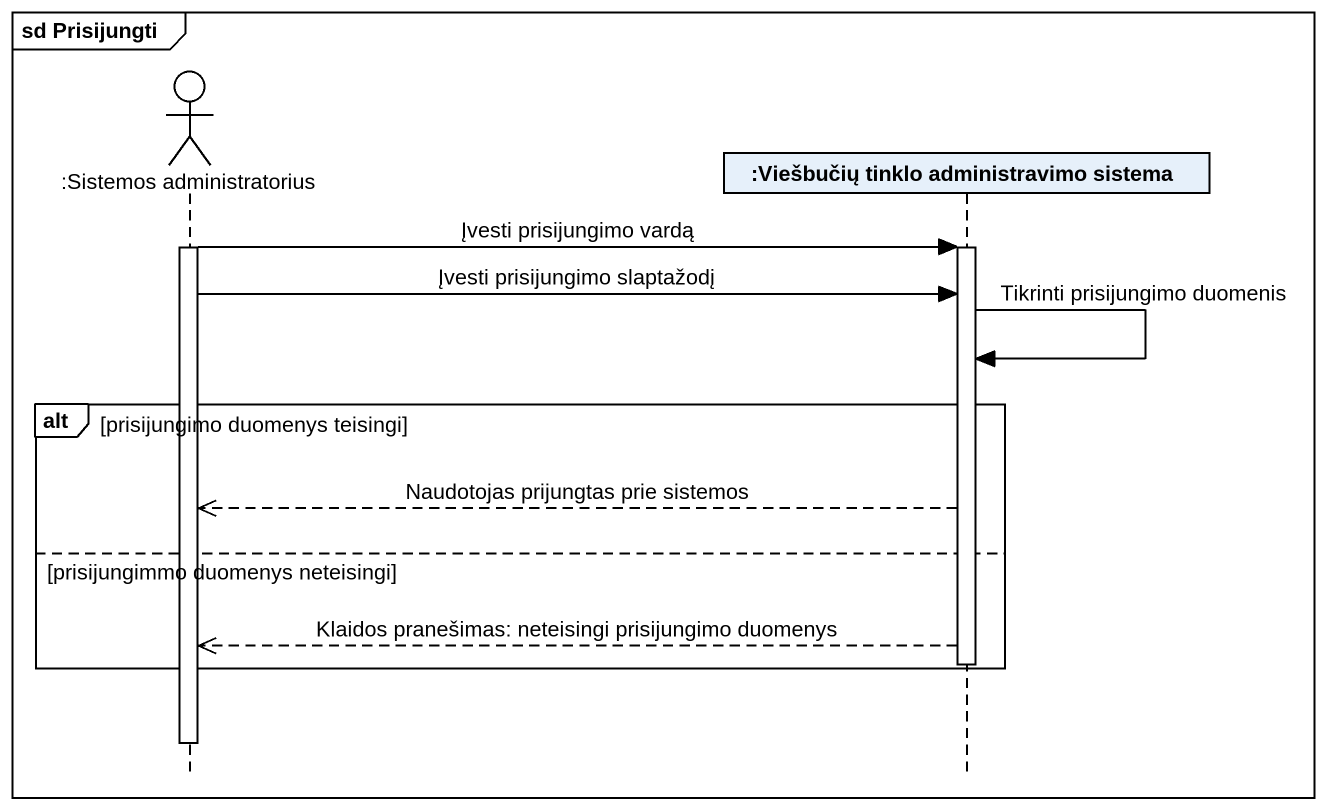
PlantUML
@startuml
mainframe sd Prisijungti
hide footbox
actor ":Sistemos administratorius" as Sistemos_administratorius
participant ":Viešbučių tinklo administravimo sistema" as Viešbučių_tinklo

activate Sistemos_administratorius
Sistemos_administratorius -> Viešbučių_tinklo : Įvesti prisijungimo vardą
activate Viešbučių_tinklo
Sistemos_administratorius -> Viešbučių_tinklo : Įvesti prisijungimo slaptažodį
Viešbučių_tinklo -> Viešbučių_tinklo : Tikrinti prisijungimo duomenis
alt prisijungimo duomenys teisingi
  Viešbučių_tinklo -->> Sistemos_administratorius : Naudotojas prijungtas prie sistemos
else prisijungimmo duomenys neteisingi
  Viešbučių_tinklo -->> Sistemos_administratorius : Klaidos pranešimas: neteisingi prisijungimo duomenys
  deactivate Viešbučių_tinklo
end
deactivate Sistemos_administratorius
@enduml
